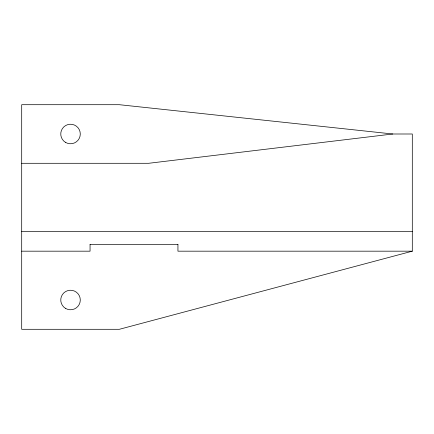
<?xml version="1.0" encoding="UTF-8"?>
<svg xmlns="http://www.w3.org/2000/svg" width="434" height="434" viewBox="0 0 434 434"><rect width="100%" height="100%" fill="white"/><g stroke="black" fill="none" stroke-linecap="round" stroke-linejoin="round"><path stroke-width="0.65" d="M412.3 251.177L119.35 329.298L21.7 329.298L21.7 104.703L119.35 104.703L392.77 133.998L412.3 133.998L412.3 251.177L177.94 251.177L177.94 244.445M392.77 133.998L148.645 163.292L21.7 163.292M21.7 231.647L412.3 231.647M90.055 244.667L177.94 244.667M21.7 251.177L90.055 251.177L90.055 244.445M65.642 142.455A9.765 9.765 0 0 0 80.29 133.998A9.765 9.765 0 0 0 65.642 125.54A9.765 9.765 0 0 0 65.642 142.455M65.642 308.46A9.765 9.765 0 0 0 80.29 300.002A9.765 9.765 0 0 0 65.642 291.545A9.765 9.765 0 0 0 65.642 308.46"/></g></svg>
